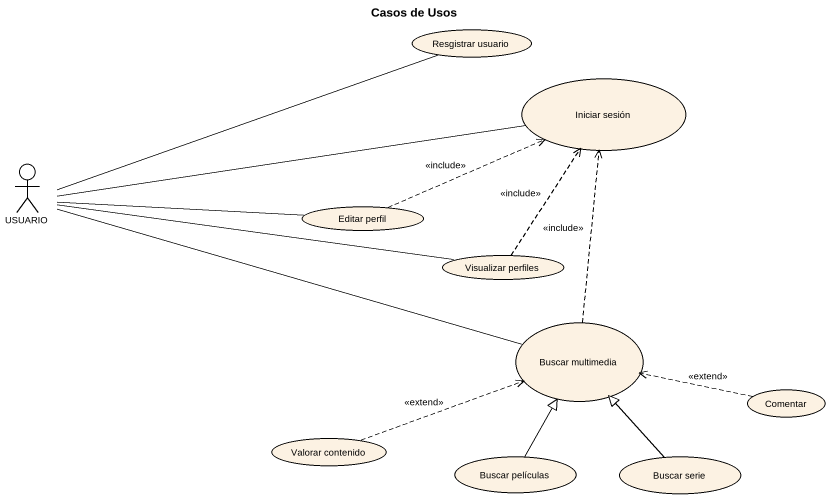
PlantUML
@startuml
title Casos de Usos
usecase "Resgistrar usuario" as Resgistrar_usuario
usecase "Iniciar sesión" as Iniciar_sesión
actor USUARIO
usecase "Editar perfil" as Editar_perfil
usecase "Visualizar perfiles" as Visualizar_perfiles
usecase "Buscar multimedia" as Buscar_multimedia
usecase Comentar
usecase "Valorar contenido" as Valorar_contenido
usecase "Buscar películas" as Buscar_películas
usecase "Buscar serie" as Buscar_serie
USUARIO -right- Resgistrar_usuario
USUARIO -right- Iniciar_sesión
USUARIO -right- Editar_perfil
USUARIO -right- Visualizar_perfiles
USUARIO -right- Buscar_multimedia
Editar_perfil .right.> Iniciar_sesión : <<include>>
Visualizar_perfiles .up.> Iniciar_sesión : <<include>>
Buscar_multimedia .up.> Iniciar_sesión : <<include>>
Comentar .left.> Buscar_multimedia : <<extend>>
Valorar_contenido .right.> Buscar_multimedia : <<extend>>
Buscar_películas -up-|> Buscar_multimedia
Buscar_serie -up-|> Buscar_multimedia
@enduml
